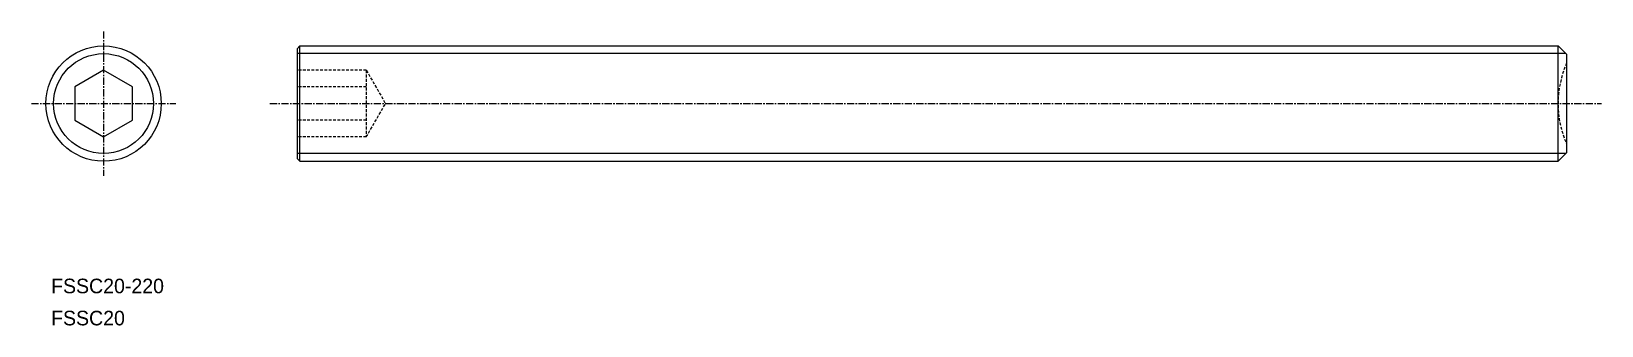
# Model space of a CAD drawing. Extents: x -5 to 267, y 5 to 56.
import ezdxf

# ---------------------------------------------------------------- set-up
doc = ezdxf.new("R2010")
doc.units = 0
doc.linetypes.add('CENTER', pattern=[2, 1.25, -0.25, 0.25, -0.25])
doc.linetypes.add('DASHED', pattern=[0.75, 0.5, -0.25])
doc.layers.get('0').update_dxf_attribs({"linetype": 'CONTINUOUS'})
doc.layers.add('CENTER', color=1, linetype='CENTER')

msp = doc.modelspace()

# ---------------------------------------------------------------- linework, layer by layer
at = {"color": 7, "linetype": 'CONTINUOUS'}
for p, q in [((41.07, 53.24), (40.57, 52.74)), ((40.57, 52.74), (40.57, 33.74)), ((41.07, 33.24), (41.07, 53.24)), ((41.07, 53.24), (259.07, 53.24)), ((259.07, 33.24), (259.07, 53.24)), ((259.07, 53.24), (260.57, 51.74)), ((260.57, 34.74), (260.57, 51.74)), ((7.05, 49.02), (2.05, 46.13)), ((12.05, 46.13), (7.05, 49.02)), ((2.05, 46.13), (2.05, 40.36)), ((12.05, 40.36), (12.05, 46.13)), ((2.05, 40.36), (7.05, 37.47)), ((7.05, 37.47), (12.05, 40.36)), ((40.57, 33.74), (41.07, 33.24)), ((41.07, 33.24), (259.07, 33.24)), ((260.57, 34.74), (259.07, 33.24))]:
    msp.add_line(p, q, dxfattribs=at)
at = {"color": 3, "linetype": 'CONTINUOUS'}
for p, q in [((260.42, 51.89), (40.57, 51.89)), ((260.42, 34.6), (40.57, 34.6))]:
    msp.add_line(p, q, dxfattribs=at)
at = {"color": 3, "linetype": 'DASHED'}
for p, q in [((52.57, 49.02), (40.57, 49.02)), ((52.57, 49.02), (55.9, 43.24)), ((52.57, 49.02), (52.57, 37.47)), ((52.57, 46.13), (40.57, 46.13)), ((52.57, 46.13), (41.36, 46.13)), ((52.57, 37.47), (55.9, 43.24)), ((52.57, 40.36), (40.57, 40.36)), ((52.57, 40.36), (41.36, 40.36)), ((52.57, 37.47), (40.57, 37.47))]:
    msp.add_line(p, q, dxfattribs=at)
at = {"color": 7, "linetype": 'CONTINUOUS'}
msp.add_circle((7.05, 43.24), 10, dxfattribs=at)
at = {"color": 3, "linetype": 'CONTINUOUS'}
msp.add_circle((7.05, 43.24), 8.65, dxfattribs=at)
at = {"color": 3, "linetype": 'DASHED'}
msp.add_arc((276.15, 43.24), 17.08, 155.8105, 204.1895, dxfattribs=at)
at = {"layer": 'CENTER', "color": 1, "linetype": 'CENTER'}
for p, q in [((7.05, 55.74), (7.05, 30.74)), ((-5.45, 43.24), (19.55, 43.24)), ((35.87, 43.24), (266.62, 43.24))]:
    msp.add_line(p, q, dxfattribs=at)

# ---------------------------------------------------------------- texts
at = {"color": 7, "linetype": 'CONTINUOUS'}
for s, p in [('FSSC20-220', (-2.04, 10.37)), ('FSSC20', (-2.04, 4.81))]:
    msp.add_text(s, height=2.53, dxfattribs=at).set_placement(p)

doc.saveas('drawing.dxf')
